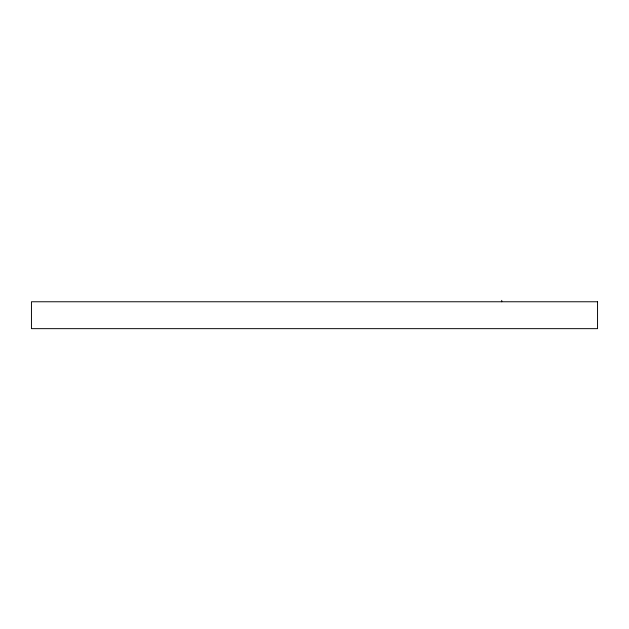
<?xml version="1.0" encoding="UTF-8"?>
<svg xmlns="http://www.w3.org/2000/svg" width="629" height="629" viewBox="0 0 629 629"><rect width="100%" height="100%" fill="white"/><g stroke="black" fill="none" stroke-linecap="round" stroke-linejoin="round"><path stroke-width="0.94" d="M501.738 300.348L501.738 301.763M597.55 301.763L31.45 301.763L31.45 328.652L597.55 328.652L597.55 301.763"/></g></svg>
